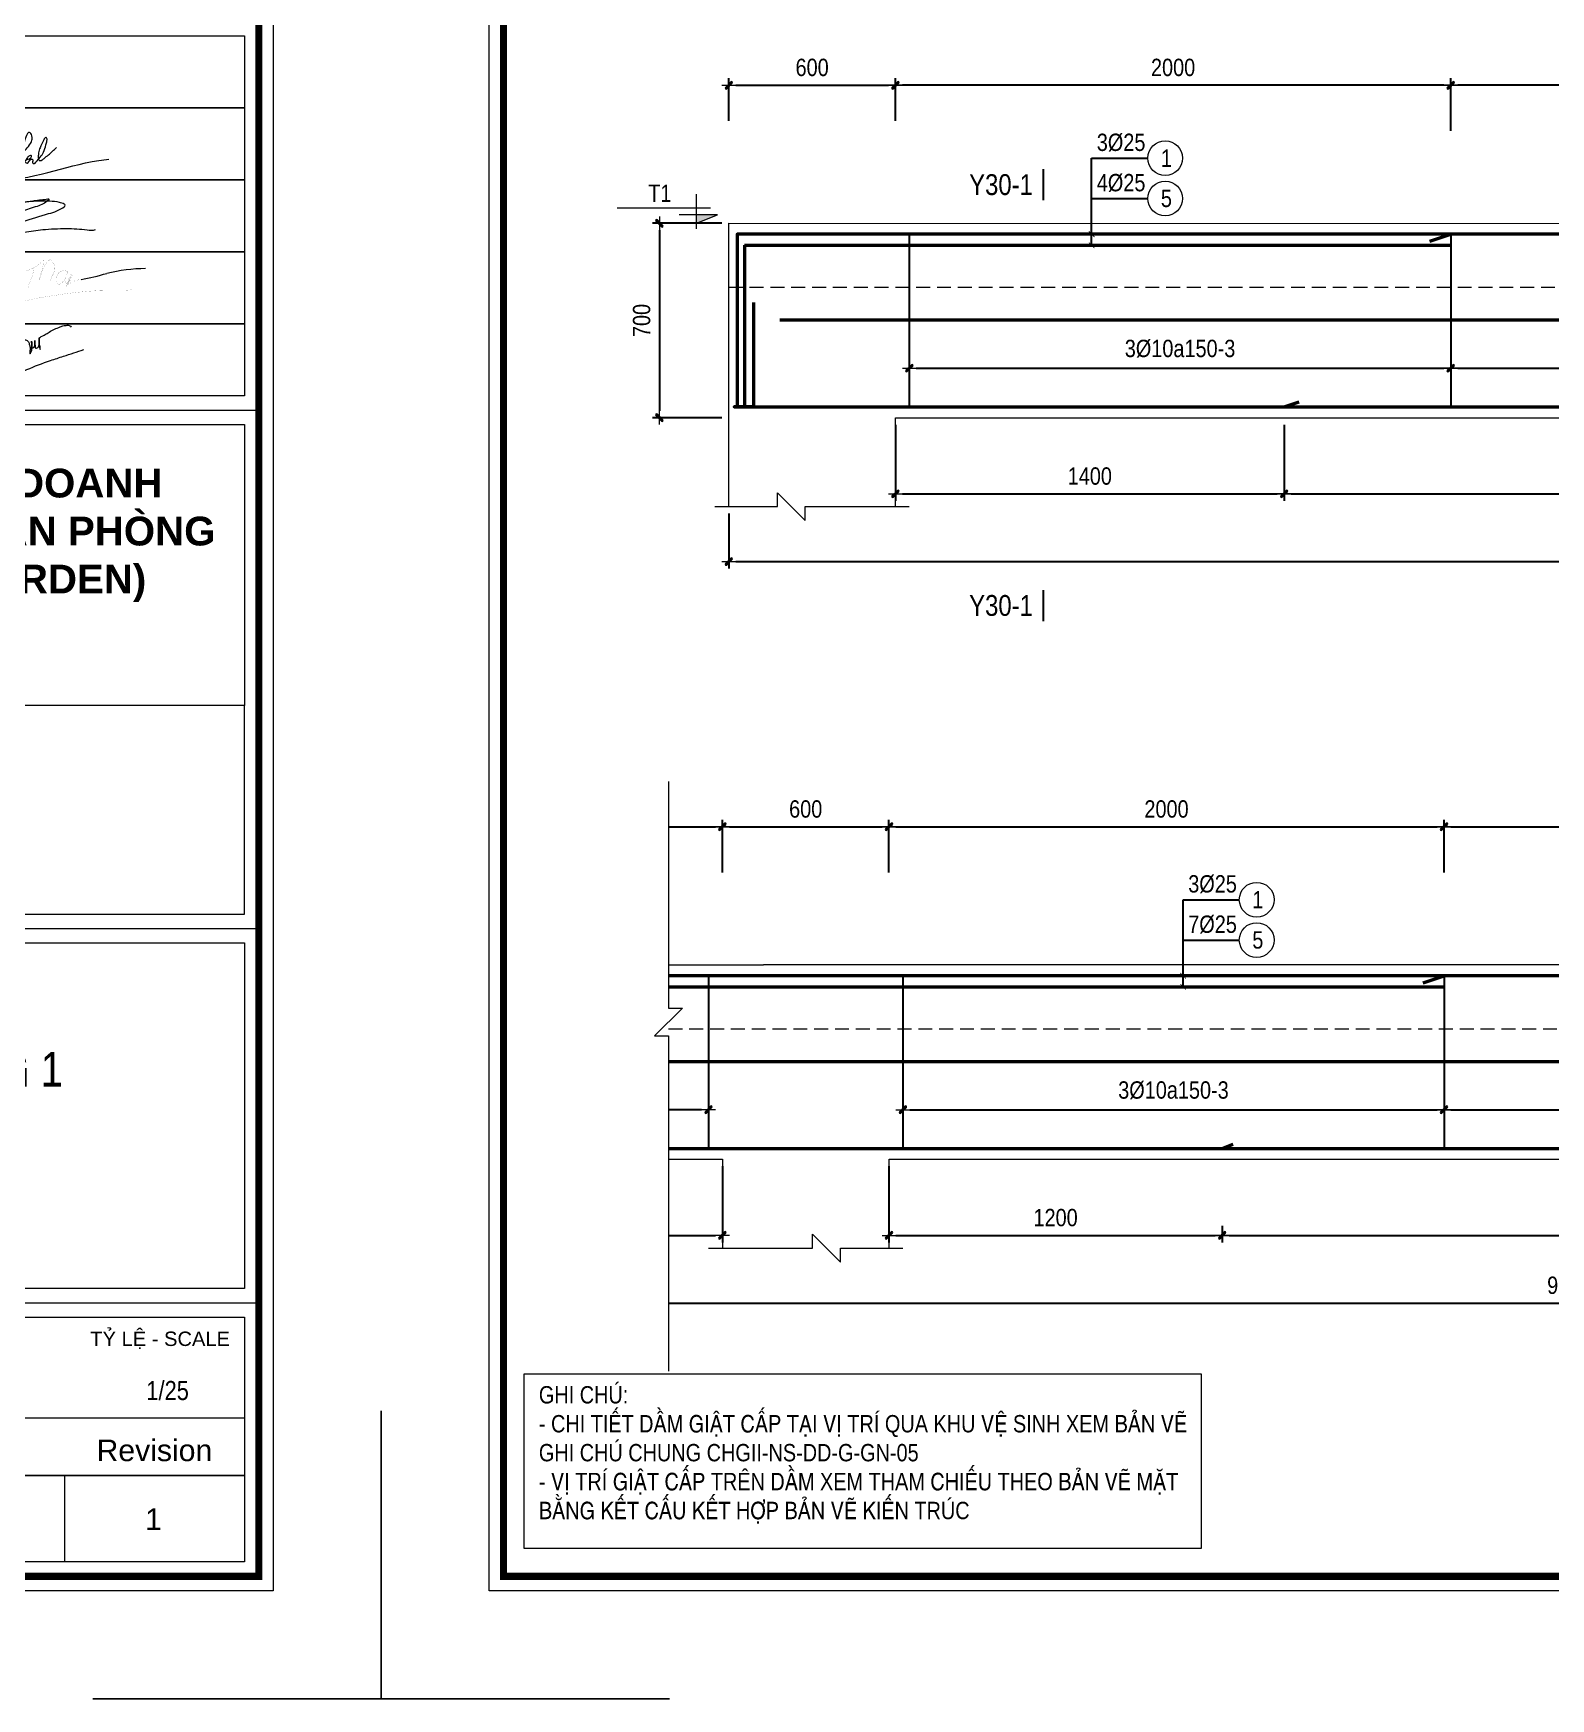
# Model space of a CAD drawing. Header units: millimetres. Extents: x 397144 to 8960116, y 345581 to 674207.
# Drawn here: x 5126823 to 5132287, y 648502 to 654500 of the extents above; entities that cross this region are included whole.
import ezdxf
from ezdxf.enums import TextEntityAlignment as Align
from ezdxf.xclip import XClip

# ---------------------------------------------------------------- set-up
doc = ezdxf.new("R2010")
doc.units = ezdxf.units.MM
doc.header["$XCLIPFRAME"] = 0
doc.header["$PDSIZE"] = -10
doc.linetypes.add('CENTER', pattern=[2, 1.25, -0.25, 0.25, -0.25])
doc.linetypes.add('HIDDEN', pattern=[0.375, 0.25, -0.125])
doc.layers.get('0').update_dxf_attribs({"linetype": 'CONTINUOUS'})
doc.layers.get('Defpoints').update_dxf_attribs({"color": 12, "linetype": 'CONTINUOUS'})
for name, color, linetype, lineweight in [('CDAI', 8, 'CONTINUOUS', 30), ('CHG_XX_Khung ten$0$TEXT', 7, 'CONTINUOUS', 15), ('CHUNHO', 7, 'CENTER', 13), ('CTHEP', 2, 'CONTINUOUS', 50), ('DBAO', 3, 'CONTINUOUS', 20), ('DGIONG', 4, 'CONTINUOUS', 13), ('KTH', 150, 'CONTINUOUS', 5), ('Net khuat', 8, 'HIDDEN', 13), ('STICK', 1, 'CONTINUOUS', 9), ('TEXT', 7, 'CONTINUOUS', 15)]:
    doc.layers.add(name, color=color, linetype=linetype, lineweight=lineweight)
doc.layers.add('HATCH', color=7, linetype='CONTINUOUS', lineweight=5, true_color=0x2491ff)
doc.styles.add('CHG_XX_Khung ten$0$A1 BORDER$0$ARIAL', font='arial.ttf')
doc.styles.add('CHG_XX_Khung ten$0$A1 BORDER$0$Arial - Bold', font='arialbd.ttf', dxfattribs={"height": 2.5})
doc.styles.add('CHG_XX_Khung ten$0$arial', font='arial.ttf')
doc.styles.add('Star-HelCon', font='VHELVCN_0.TTF')
doc.styles.add('TTP-HelCon', font='VHELVCN_0.TTF')
doc.styles.add('VNI-HELVE-CONDENSE', font='VHELVCN_0.TTF')
doc.dimstyles.new('kc-25', dxfattribs={"dimtxt": 62.5, "dimasz": 20, "dimexe": 20, "dimexo": 50, "dimgap": 25, "dimtad": 3, "dimdec": 0, "dimzin": 0, "dimdsep": 46, "dimtxsty": 'VNI-HELVE-CONDENSE', "dimblk": 'DIM', "dimcen": 2.5, "dimclrd": 256, "dimclre": 154, "dimclrt": 7, "dimaunit": 1, "dimadec": 0, "dimazin": 0, "dimtfac": 1, "dimtdec": 0, "dimtix": 1, "dimtmove": 0, "dimatfit": 3, "dimldrblk": 'DOT', "dimfxl": 1, "dimtolj": 1, "dimtzin": 0, "dimarcsym": 0})
doc.dimstyles.new('TTP-25', dxfattribs={"dimscale": 25, "dimtxt": 2.5, "dimasz": 1, "dimexe": 1, "dimexo": 1, "dimgap": 0.09, "dimtad": 0, "dimdec": 4, "dimrnd": 5, "dimzin": 9, "dimdsep": 46, "dimtxsty": 'TTP-HelCon', "dimblk": 'Stick1', "dimcen": 0.09, "dimdle": 1.5, "dimclrd": 256, "dimclre": 256, "dimclrt": 7, "dimadec": 0, "dimazin": 0, "dimtfac": 1, "dimtdec": 4, "dimtmove": 0, "dimatfit": 3, "dimldrblk": '_ArchTick1', "dimfxl": 1, "dimtvp": 1, "dimtolj": 1, "dimtzin": 0, "dimarcsym": 0})

# ---------------------------------------------------------------- blocks, each defined once
blk = doc.blocks.new('Stick1')
at = {"layer": 'STICK'}
h = blk.add_hatch(color=256, dxfattribs=at)
edge = h.paths.add_edge_path()
edge.add_line((0.3, 0.5), (-0.5, -0.3))
edge.add_arc((-0.4, -0.4), 0.141, 135, 315)
edge.add_line((-0.3, -0.5), (0.5, 0.3))
edge.add_arc((0.4, 0.4), 0.141, 315, 495)
blk.add_line((1, 0), (-1, 0), dxfattribs=at)
blk.add_lwpolyline([(0.3, 0.5), (-0.5, -0.3, 1), (-0.3, -0.5), (0.5, 0.3, 1), (0.3, 0.5, 1)], format="xyb", dxfattribs=at)
blk = doc.blocks.new('*D8345')
at = {"layer": 'Defpoints', "color": 0, "transparency": 16777216}
for p in [(5170760.1, 594978.4), (5170510.1, 594278.4), (5170760.1, 594278.4)]:
    blk.add_point(p, dxfattribs=at)
at = {"layer": 'KTH', "lineweight": -2, "transparency": 16777216}
for p, q in [((5170735.1, 594978.4), (5170485.1, 594978.4)), ((5170510.1, 594953.4), (5170510.1, 594303.4)), ((5170735.1, 594278.4), (5170485.1, 594278.4))]:
    blk.add_line(p, q, dxfattribs=at)
at = {"layer": 'KTH', "lineweight": -2, "transparency": 16777216, "xscale": 25, "yscale": 25, "zscale": 25}
for p, rotation in [((5170510.1, 594978.4), 90), ((5170510.1, 594278.4), 270)]:
    blk.add_blockref('Stick1', p, dxfattribs=dict(at, rotation=rotation))
at = {"layer": 'KTH', "color": 7, "transparency": 16777216, "insert": (5170446.3, 594628.4), "char_height": 62.5, "attachment_point": 5, "rotation": 90, "style": 'TTP-HelCon'}
blk.add_mtext('\\A1;700', dxfattribs=at)
blk = doc.blocks.new('_ArchTick1')
at = {"color": 0, "const_width": 3.81}
blk.add_lwpolyline([(-12.7, -12.7), (12.7, 12.7)], dxfattribs=at)
blk = doc.blocks.new('CODE')
at = {"layer": 'DBAO'}
for p, q in [((-62.5, -20), (-62.5, 105)), ((-62.5, 0), (-137.5, 30)), ((-137.5, 30), (0, 30)), ((-137.5, 0), (0, 0)), ((-112.5, 55), (223.6, 55))]:
    blk.add_line(p, q, dxfattribs=at)
at = {"layer": 'HATCH', "color": 1}
blk.add_solid([(-62.5, 0), (-137.5, 30), (-62.5, 30)], dxfattribs=at)
blk = doc.blocks.new('*D8346')
at = {"layer": 'Defpoints', "color": 0, "transparency": 16777216}
for p in [(5181809.1, 595475.6), (5179810.1, 595286.6), (5181809.1, 595286.6)]:
    blk.add_point(p, dxfattribs=at)
at = {"layer": 'KTH', "lineweight": -2, "transparency": 16777216}
for p, q in [((5179810.1, 595311.6), (5179810.1, 595500.6)), ((5181809.1, 595311.6), (5181809.1, 595500.6)), ((5179835.1, 595475.6), (5181784.1, 595475.6))]:
    blk.add_line(p, q, dxfattribs=at)
at = {"layer": 'KTH', "lineweight": -2, "transparency": 16777216, "xscale": 25, "yscale": 25, "zscale": 25, "rotation": 180}
blk.add_blockref('Stick1', (5179810.1, 595475.6), dxfattribs=at)
at = {"layer": 'KTH', "lineweight": -2, "transparency": 16777216, "xscale": 25, "yscale": 25, "zscale": 25}
blk.add_blockref('Stick1', (5181809.1, 595475.6), dxfattribs=at)
at = {"layer": 'KTH', "color": 7, "transparency": 16777216, "insert": (5180809.6, 595539.4), "char_height": 62.5, "attachment_point": 5, "style": 'TTP-HelCon'}
blk.add_mtext('\\A1;2000', dxfattribs=at)
blk = doc.blocks.new('*D8347')
at = {"layer": 'Defpoints', "color": 0, "transparency": 16777216}
for p in [(5177205.1, 594530.6), (5179160.1, 594514.1), (5177205.1, 594456.6)]:
    blk.add_point(p, dxfattribs=at)
at = {"layer": 'KTH', "lineweight": -2, "transparency": 16777216}
for p, q in [((5177205.1, 594505.6), (5177205.1, 594431.6)), ((5179160.1, 594489.1), (5179160.1, 594431.6)), ((5179135.1, 594456.6), (5177230.1, 594456.6))]:
    blk.add_line(p, q, dxfattribs=at)
at = {"layer": 'KTH', "lineweight": -2, "transparency": 16777216, "xscale": 25, "yscale": 25, "zscale": 25, "rotation": 180}
blk.add_blockref('Stick1', (5177205.1, 594456.6), dxfattribs=at)
at = {"layer": 'KTH', "lineweight": -2, "transparency": 16777216, "xscale": 25, "yscale": 25, "zscale": 25}
blk.add_blockref('Stick1', (5179160.1, 594456.6), dxfattribs=at)
at = {"layer": 'KTH', "color": 7, "transparency": 16777216, "insert": (5178182.6, 594526.5), "char_height": 62.5, "attachment_point": 5, "style": 'TTP-HelCon'}
blk.add_mtext('\\A1;3Þ10a150-3', dxfattribs=at)
blk = doc.blocks.new('*D8348')
at = {"layer": 'Defpoints', "color": 0, "transparency": 16777216}
for p in [(5181809.1, 594530.6), (5179860.1, 594514.1), (5181809.1, 594456.6)]:
    blk.add_point(p, dxfattribs=at)
at = {"layer": 'KTH', "lineweight": -2, "transparency": 16777216}
for p, q in [((5179860.1, 594489.1), (5179860.1, 594431.6)), ((5181809.1, 594505.6), (5181809.1, 594431.6)), ((5179885.1, 594456.6), (5181784.1, 594456.6))]:
    blk.add_line(p, q, dxfattribs=at)
at = {"layer": 'KTH', "lineweight": -2, "transparency": 16777216, "xscale": 25, "yscale": 25, "zscale": 25, "rotation": 180}
blk.add_blockref('Stick1', (5179860.1, 594456.6), dxfattribs=at)
at = {"layer": 'KTH', "lineweight": -2, "transparency": 16777216, "xscale": 25, "yscale": 25, "zscale": 25}
blk.add_blockref('Stick1', (5181809.1, 594456.6), dxfattribs=at)
at = {"layer": 'KTH', "color": 7, "transparency": 16777216, "insert": (5180834.6, 594526.5), "char_height": 62.5, "attachment_point": 5, "style": 'TTP-HelCon'}
blk.add_mtext('\\A1;3Þ10a150-3', dxfattribs=at)
blk = doc.blocks.new('*D8350')
at = {"layer": 'Defpoints', "color": 0, "transparency": 16777216}
for p in [(5170760.1, 593958.3), (5177710.1, 593958.2), (5177710.1, 593760.2)]:
    blk.add_point(p, dxfattribs=at)
at = {"layer": 'KTH', "lineweight": -2, "transparency": 16777216}
for p, q in [((5170760.1, 593933.3), (5170760.1, 593735.2)), ((5177710.1, 593933.2), (5177710.1, 593735.2)), ((5170785.1, 593760.2), (5177685.1, 593760.2))]:
    blk.add_line(p, q, dxfattribs=at)
at = {"layer": 'KTH', "lineweight": -2, "transparency": 16777216, "xscale": 25, "yscale": 25, "zscale": 25, "rotation": 180}
blk.add_blockref('Stick1', (5170760.1, 593760.2), dxfattribs=at)
at = {"layer": 'KTH', "lineweight": -2, "transparency": 16777216, "xscale": 25, "yscale": 25, "zscale": 25}
blk.add_blockref('Stick1', (5177710.1, 593760.2), dxfattribs=at)
at = {"layer": 'KTH', "color": 7, "transparency": 16777216, "insert": (5174235.1, 593824), "char_height": 62.5, "attachment_point": 5, "style": 'TTP-HelCon'}
blk.add_mtext('\\A1;6950', dxfattribs=at)
blk = doc.blocks.new('*D8351')
at = {"layer": 'Defpoints', "color": 0, "transparency": 16777216}
for p in [(5173360.1, 594596.7), (5177205.1, 594596.6), (5177205.1, 594456.6)]:
    blk.add_point(p, dxfattribs=at)
at = {"layer": 'KTH', "lineweight": -2, "transparency": 16777216}
for p, q in [((5173360.1, 594571.7), (5173360.1, 594431.6)), ((5177205.1, 594571.6), (5177205.1, 594431.6)), ((5173385.1, 594456.6), (5177180.1, 594456.6))]:
    blk.add_line(p, q, dxfattribs=at)
at = {"layer": 'KTH', "lineweight": -2, "transparency": 16777216, "xscale": 25, "yscale": 25, "zscale": 25, "rotation": 180}
blk.add_blockref('Stick1', (5173360.1, 594456.6), dxfattribs=at)
at = {"layer": 'KTH', "lineweight": -2, "transparency": 16777216, "xscale": 25, "yscale": 25, "zscale": 25}
blk.add_blockref('Stick1', (5177205.1, 594456.6), dxfattribs=at)
at = {"layer": 'KTH', "color": 7, "transparency": 16777216, "insert": (5175282.6, 594526.5), "char_height": 62.5, "attachment_point": 5, "style": 'TTP-HelCon'}
blk.add_mtext('\\A1;3Þ10a200-3', dxfattribs=at)
blk = doc.blocks.new('*D8352')
at = {"layer": 'Defpoints', "color": 0, "transparency": 16777216}
for p in [(5173360.1, 594596.7), (5171410.1, 594514.2), (5173360.1, 594456.7)]:
    blk.add_point(p, dxfattribs=at)
at = {"layer": 'KTH', "lineweight": -2, "transparency": 16777216}
for p, q in [((5173360.1, 594571.7), (5173360.1, 594431.7)), ((5171410.1, 594489.2), (5171410.1, 594431.7)), ((5171435.1, 594456.7), (5173335.1, 594456.7))]:
    blk.add_line(p, q, dxfattribs=at)
at = {"layer": 'KTH', "lineweight": -2, "transparency": 16777216, "xscale": 25, "yscale": 25, "zscale": 25, "rotation": 180}
blk.add_blockref('Stick1', (5171410.1, 594456.7), dxfattribs=at)
at = {"layer": 'KTH', "lineweight": -2, "transparency": 16777216, "xscale": 25, "yscale": 25, "zscale": 25}
blk.add_blockref('Stick1', (5173360.1, 594456.7), dxfattribs=at)
at = {"layer": 'KTH', "color": 7, "transparency": 16777216, "insert": (5172385.1, 594526.6), "char_height": 62.5, "attachment_point": 5, "style": 'TTP-HelCon'}
blk.add_mtext('\\A1;3Þ10a150-3', dxfattribs=at)
blk = doc.blocks.new('*D8353')
at = {"layer": 'Defpoints', "color": 0, "transparency": 16777216}
for p in [(5173360.1, 595475.6), (5173360.1, 595286.6), (5177209.1, 595286.6)]:
    blk.add_point(p, dxfattribs=at)
at = {"layer": 'KTH', "lineweight": -2, "transparency": 16777216}
for p, q in [((5173360.1, 595311.6), (5173360.1, 595500.6)), ((5177209.1, 595311.6), (5177209.1, 595500.6)), ((5177184.1, 595475.6), (5173385.1, 595475.6))]:
    blk.add_line(p, q, dxfattribs=at)
at = {"layer": 'KTH', "lineweight": -2, "transparency": 16777216, "xscale": 25, "yscale": 25, "zscale": 25, "rotation": 180}
blk.add_blockref('Stick1', (5173360.1, 595475.6), dxfattribs=at)
at = {"layer": 'KTH', "lineweight": -2, "transparency": 16777216, "xscale": 25, "yscale": 25, "zscale": 25}
blk.add_blockref('Stick1', (5177209.1, 595475.6), dxfattribs=at)
at = {"layer": 'KTH', "color": 7, "transparency": 16777216, "insert": (5175284.6, 595539.4), "char_height": 62.5, "attachment_point": 5, "style": 'TTP-HelCon'}
blk.add_mtext('\\A1;3850', dxfattribs=at)
blk = doc.blocks.new('*D8354')
at = {"layer": 'Defpoints', "color": 0, "transparency": 16777216}
for p in [(5171360.1, 595475.6), (5171360.1, 595322.6), (5173360.1, 595322.6)]:
    blk.add_point(p, dxfattribs=at)
at = {"layer": 'KTH', "lineweight": -2, "transparency": 16777216}
for p, q in [((5171360.1, 595347.6), (5171360.1, 595500.6)), ((5173360.1, 595347.6), (5173360.1, 595500.6)), ((5173335.1, 595475.6), (5171385.1, 595475.6))]:
    blk.add_line(p, q, dxfattribs=at)
at = {"layer": 'KTH', "lineweight": -2, "transparency": 16777216, "xscale": 25, "yscale": 25, "zscale": 25, "rotation": 180}
blk.add_blockref('Stick1', (5171360.1, 595475.6), dxfattribs=at)
at = {"layer": 'KTH', "lineweight": -2, "transparency": 16777216, "xscale": 25, "yscale": 25, "zscale": 25}
blk.add_blockref('Stick1', (5173360.1, 595475.6), dxfattribs=at)
at = {"layer": 'KTH', "color": 7, "transparency": 16777216, "insert": (5172360.1, 595539.5), "char_height": 62.5, "attachment_point": 5, "style": 'TTP-HelCon'}
blk.add_mtext('\\A1;2000', dxfattribs=at)
blk = doc.blocks.new('*D8355')
at = {"layer": 'Defpoints', "color": 0, "transparency": 16777216}
for p in [(5179210.1, 595475.6), (5177209.1, 595286.6), (5179210.1, 595286.6)]:
    blk.add_point(p, dxfattribs=at)
at = {"layer": 'KTH', "lineweight": -2, "transparency": 16777216}
for p, q in [((5177209.1, 595311.6), (5177209.1, 595500.6)), ((5179210.1, 595311.6), (5179210.1, 595500.6)), ((5177234.1, 595475.6), (5179185.1, 595475.6))]:
    blk.add_line(p, q, dxfattribs=at)
at = {"layer": 'KTH', "lineweight": -2, "transparency": 16777216, "xscale": 25, "yscale": 25, "zscale": 25, "rotation": 180}
blk.add_blockref('Stick1', (5177209.1, 595475.6), dxfattribs=at)
at = {"layer": 'KTH', "lineweight": -2, "transparency": 16777216, "xscale": 25, "yscale": 25, "zscale": 25}
blk.add_blockref('Stick1', (5179210.1, 595475.6), dxfattribs=at)
at = {"layer": 'KTH', "color": 7, "transparency": 16777216, "insert": (5178209.6, 595539.4), "char_height": 62.5, "attachment_point": 5, "style": 'TTP-HelCon'}
blk.add_mtext('\\A1;2000', dxfattribs=at)
blk = doc.blocks.new('*D8356')
at = {"layer": 'Defpoints', "color": 0, "transparency": 16777216}
for p in [(5171360.1, 595475.6), (5170760.1, 595322.6), (5171360.1, 595322.6)]:
    blk.add_point(p, dxfattribs=at)
at = {"layer": 'KTH', "lineweight": -2, "transparency": 16777216}
for p, q in [((5170760.1, 595347.6), (5170760.1, 595500.6)), ((5171360.1, 595347.6), (5171360.1, 595500.6)), ((5170785.1, 595475.6), (5171335.1, 595475.6))]:
    blk.add_line(p, q, dxfattribs=at)
at = {"layer": 'KTH', "lineweight": -2, "transparency": 16777216, "xscale": 25, "yscale": 25, "zscale": 25, "rotation": 180}
blk.add_blockref('Stick1', (5170760.1, 595475.6), dxfattribs=at)
at = {"layer": 'KTH', "lineweight": -2, "transparency": 16777216, "xscale": 25, "yscale": 25, "zscale": 25}
blk.add_blockref('Stick1', (5171360.1, 595475.6), dxfattribs=at)
at = {"layer": 'KTH', "color": 7, "transparency": 16777216, "insert": (5171060.1, 595539.5), "char_height": 62.5, "attachment_point": 5, "style": 'TTP-HelCon'}
blk.add_mtext('\\A1;600', dxfattribs=at)
blk = doc.blocks.new('*D8357')
at = {"layer": 'Defpoints', "color": 0, "transparency": 16777216}
for p in [(5179810.1, 595475.6), (5179210.1, 595311.6), (5179810.1, 595286.6)]:
    blk.add_point(p, dxfattribs=at)
at = {"layer": 'KTH', "lineweight": -2, "transparency": 16777216}
for p, q in [((5179210.1, 595336.6), (5179210.1, 595500.6)), ((5179810.1, 595311.6), (5179810.1, 595500.6)), ((5179235.1, 595475.6), (5179785.1, 595475.6))]:
    blk.add_line(p, q, dxfattribs=at)
at = {"layer": 'KTH', "lineweight": -2, "transparency": 16777216, "xscale": 25, "yscale": 25, "zscale": 25, "rotation": 180}
blk.add_blockref('Stick1', (5179210.1, 595475.6), dxfattribs=at)
at = {"layer": 'KTH', "lineweight": -2, "transparency": 16777216, "xscale": 25, "yscale": 25, "zscale": 25}
blk.add_blockref('Stick1', (5179810.1, 595475.6), dxfattribs=at)
at = {"layer": 'KTH', "color": 7, "transparency": 16777216, "insert": (5179510.1, 595539.4), "char_height": 62.5, "attachment_point": 5, "style": 'TTP-HelCon'}
blk.add_mtext('\\A1;600', dxfattribs=at)
blk = doc.blocks.new('*D8358')
at = {"layer": 'Defpoints', "color": 0, "transparency": 16777216}
for p in [(5171360.1, 594278.2), (5172760.1, 594278.2), (5172760.1, 594004)]:
    blk.add_point(p, dxfattribs=at)
at = {"layer": 'KTH', "lineweight": -2, "transparency": 16777216}
for p, q in [((5171360.1, 594253.2), (5171360.1, 593979)), ((5172760.1, 594253.2), (5172760.1, 593979)), ((5171385.1, 594004), (5172735.1, 594004))]:
    blk.add_line(p, q, dxfattribs=at)
at = {"layer": 'KTH', "lineweight": -2, "transparency": 16777216, "xscale": 25, "yscale": 25, "zscale": 25, "rotation": 180}
blk.add_blockref('Stick1', (5171360.1, 594004), dxfattribs=at)
at = {"layer": 'KTH', "lineweight": -2, "transparency": 16777216, "xscale": 25, "yscale": 25, "zscale": 25}
blk.add_blockref('Stick1', (5172760.1, 594004), dxfattribs=at)
at = {"layer": 'KTH', "color": 7, "transparency": 16777216, "insert": (5172060.1, 594067.8), "char_height": 62.5, "attachment_point": 5, "style": 'TTP-HelCon'}
blk.add_mtext('\\A1;1400', dxfattribs=at)
blk = doc.blocks.new('*D8359')
at = {"layer": 'Defpoints', "color": 0, "transparency": 16777216}
for p in [(5172760.1, 594278.2), (5177810.1, 594215.5), (5177810.1, 594004)]:
    blk.add_point(p, dxfattribs=at)
at = {"layer": 'KTH', "lineweight": -2, "transparency": 16777216}
for p, q in [((5172760.1, 594253.2), (5172760.1, 593979)), ((5177810.1, 594190.5), (5177810.1, 593979)), ((5172785.1, 594004), (5177785.1, 594004))]:
    blk.add_line(p, q, dxfattribs=at)
at = {"layer": 'KTH', "lineweight": -2, "transparency": 16777216, "xscale": 25, "yscale": 25, "zscale": 25, "rotation": 180}
blk.add_blockref('Stick1', (5172760.1, 594004), dxfattribs=at)
at = {"layer": 'KTH', "lineweight": -2, "transparency": 16777216, "xscale": 25, "yscale": 25, "zscale": 25}
blk.add_blockref('Stick1', (5177810.1, 594004), dxfattribs=at)
at = {"layer": 'KTH', "color": 7, "transparency": 16777216, "insert": (5175285.1, 594067.8), "char_height": 62.5, "attachment_point": 5, "style": 'TTP-HelCon'}
blk.add_mtext('\\A1;5050', dxfattribs=at)
blk = doc.blocks.new('*D8360')
at = {"layer": 'Defpoints', "color": 0, "transparency": 16777216}
for p in [(5177810.1, 594278.2), (5179210.1, 594278.2), (5179210.1, 594004)]:
    blk.add_point(p, dxfattribs=at)
at = {"layer": 'KTH', "lineweight": -2, "transparency": 16777216}
for p, q in [((5177810.1, 594253.2), (5177810.1, 593979)), ((5179210.1, 594253.2), (5179210.1, 593979)), ((5177835.1, 594004), (5179185.1, 594004))]:
    blk.add_line(p, q, dxfattribs=at)
at = {"layer": 'KTH', "lineweight": -2, "transparency": 16777216, "xscale": 25, "yscale": 25, "zscale": 25, "rotation": 180}
blk.add_blockref('Stick1', (5177810.1, 594004), dxfattribs=at)
at = {"layer": 'KTH', "lineweight": -2, "transparency": 16777216, "xscale": 25, "yscale": 25, "zscale": 25}
blk.add_blockref('Stick1', (5179210.1, 594004), dxfattribs=at)
at = {"layer": 'KTH', "color": 7, "transparency": 16777216, "insert": (5178510.1, 594067.8), "char_height": 62.5, "attachment_point": 5, "style": 'TTP-HelCon'}
blk.add_mtext('\\A1;1400', dxfattribs=at)
blk = doc.blocks.new('*D1217')
at = {"layer": 'Defpoints', "color": 0, "transparency": 16777216}
for p in [(5179810.1, 594278.2), (5181010.1, 594063.9), (5181010.1, 594004)]:
    blk.add_point(p, dxfattribs=at)
at = {"layer": 'KTH', "lineweight": -2, "transparency": 16777216}
for p, q in [((5179810.1, 594253.2), (5179810.1, 593979)), ((5179835.1, 594004), (5180985.1, 594004)), ((5181010.1, 594038.9), (5181010.1, 593979))]:
    blk.add_line(p, q, dxfattribs=at)
at = {"layer": 'KTH', "lineweight": -2, "transparency": 16777216, "xscale": 25, "yscale": 25, "zscale": 25, "rotation": 180}
blk.add_blockref('Stick1', (5179810.1, 594004), dxfattribs=at)
at = {"layer": 'KTH', "lineweight": -2, "transparency": 16777216, "xscale": 25, "yscale": 25, "zscale": 25}
blk.add_blockref('Stick1', (5181010.1, 594004), dxfattribs=at)
at = {"layer": 'KTH', "color": 7, "transparency": 16777216, "insert": (5180410.1, 594067.8), "char_height": 62.5, "attachment_point": 5, "style": 'TTP-HelCon'}
blk.add_mtext('\\A1;1200', dxfattribs=at)
blk = doc.blocks.new('*D8366')
at = {"layer": 'Defpoints', "color": 0, "transparency": 16777216}
for p in [(5185509.1, 595475.6), (5181809.1, 595286.6), (5185509.1, 595286.6)]:
    blk.add_point(p, dxfattribs=at)
at = {"layer": 'KTH', "lineweight": -2, "transparency": 16777216}
for p, q in [((5181809.1, 595311.6), (5181809.1, 595500.6)), ((5185509.1, 595311.6), (5185509.1, 595500.6)), ((5181834.1, 595475.6), (5185484.1, 595475.6))]:
    blk.add_line(p, q, dxfattribs=at)
at = {"layer": 'KTH', "lineweight": -2, "transparency": 16777216, "xscale": 25, "yscale": 25, "zscale": 25, "rotation": 180}
blk.add_blockref('Stick1', (5181809.1, 595475.6), dxfattribs=at)
at = {"layer": 'KTH', "lineweight": -2, "transparency": 16777216, "xscale": 25, "yscale": 25, "zscale": 25}
blk.add_blockref('Stick1', (5185509.1, 595475.6), dxfattribs=at)
at = {"layer": 'KTH', "color": 7, "transparency": 16777216, "insert": (5183659.1, 595539.4), "char_height": 62.5, "attachment_point": 5, "style": 'TTP-HelCon'}
blk.add_mtext('\\A1;3700', dxfattribs=at)
blk = doc.blocks.new('*D8367')
at = {"layer": 'Defpoints', "color": 0, "transparency": 16777216}
for p in [(5181809.1, 594596.7), (5185505.1, 594596.6), (5185505.1, 594456.6)]:
    blk.add_point(p, dxfattribs=at)
at = {"layer": 'KTH', "lineweight": -2, "transparency": 16777216}
for p, q in [((5181809.1, 594571.7), (5181809.1, 594431.6)), ((5185505.1, 594571.6), (5185505.1, 594431.6)), ((5181834.1, 594456.6), (5185480.1, 594456.6))]:
    blk.add_line(p, q, dxfattribs=at)
at = {"layer": 'KTH', "lineweight": -2, "transparency": 16777216, "xscale": 25, "yscale": 25, "zscale": 25, "rotation": 180}
blk.add_blockref('Stick1', (5181809.1, 594456.6), dxfattribs=at)
at = {"layer": 'KTH', "lineweight": -2, "transparency": 16777216, "xscale": 25, "yscale": 25, "zscale": 25}
blk.add_blockref('Stick1', (5185505.1, 594456.6), dxfattribs=at)
at = {"layer": 'KTH', "color": 7, "transparency": 16777216, "insert": (5183657.1, 594526.5), "char_height": 62.5, "attachment_point": 5, "style": 'TTP-HelCon'}
blk.add_mtext('\\A1;3Þ10a200-3', dxfattribs=at)
blk = doc.blocks.new('DIM')
h = blk.add_hatch(color=1)
h.paths.add_polyline_path([(0.49, 0.29, 1), (0.29, 0.49), (-0.19, 0), (0.19, 0)])
h.paths.add_polyline_path([(0.19, 0), (-0.19, 0), (-0.49, -0.29, 1), (-0.29, -0.49)])
at = {"color": 9}
for p, q in [((-0.19, 0), (-1.5, 0)), ((0.19, 0), (1.5, 0))]:
    blk.add_line(p, q, dxfattribs=at)
at = {"color": 1}
for p, q in [((-0.49, -0.29), (0.29, 0.49)), ((-0.29, -0.49), (0.49, 0.29)), ((-0.19, 0), (0.19, 0))]:
    blk.add_line(p, q, dxfattribs=at)
blk.add_arc((-0.39, -0.39), 0.138, 135, 315, dxfattribs=at)
blk = doc.blocks.new('*D1218')
at = {"layer": 'Defpoints', "color": 0, "transparency": 16777216}
for p in [(5177710.1, 593958.2), (5186810.1, 593958.2), (5186810.1, 593760.2)]:
    blk.add_point(p, dxfattribs=at)
at = {"layer": 'KTH', "lineweight": -2, "transparency": 16777216}
for p, q in [((5177710.1, 593933.2), (5177710.1, 593735.2)), ((5186810.1, 593933.2), (5186810.1, 593735.2)), ((5177735.1, 593760.2), (5186785.1, 593760.2))]:
    blk.add_line(p, q, dxfattribs=at)
at = {"layer": 'KTH', "lineweight": -2, "transparency": 16777216, "xscale": 25, "yscale": 25, "zscale": 25, "rotation": 180}
blk.add_blockref('Stick1', (5177710.1, 593760.2), dxfattribs=at)
at = {"layer": 'KTH', "lineweight": -2, "transparency": 16777216, "xscale": 25, "yscale": 25, "zscale": 25}
blk.add_blockref('Stick1', (5186810.1, 593760.2), dxfattribs=at)
at = {"layer": 'KTH', "color": 7, "transparency": 16777216, "insert": (5182260.1, 593824), "char_height": 62.5, "attachment_point": 5, "style": 'TTP-HelCon'}
blk.add_mtext('\\A1;9100', dxfattribs=at)
blk = doc.blocks.new('*D8370')
at = {"layer": 'Defpoints', "color": 0, "transparency": 16777216}
for p in [(5181010.1, 594063.9), (5186308.1, 594038.9), (5186308.1, 594004)]:
    blk.add_point(p, dxfattribs=at)
at = {"layer": 'KTH', "lineweight": -2, "transparency": 16777216}
for p, q in [((5181010.1, 594038.9), (5181010.1, 593979)), ((5181035.1, 594004), (5186283.1, 594004)), ((5186308.1, 594013.9), (5186308.1, 593979))]:
    blk.add_line(p, q, dxfattribs=at)
at = {"layer": 'KTH', "lineweight": -2, "transparency": 16777216, "xscale": 25, "yscale": 25, "zscale": 25, "rotation": 180}
blk.add_blockref('Stick1', (5181010.1, 594004), dxfattribs=at)
at = {"layer": 'KTH', "lineweight": -2, "transparency": 16777216, "xscale": 25, "yscale": 25, "zscale": 25}
blk.add_blockref('Stick1', (5186308.1, 594004), dxfattribs=at)
at = {"layer": 'KTH', "color": 7, "transparency": 16777216, "insert": (5183659.1, 594067.8), "char_height": 62.5, "attachment_point": 5, "style": 'TTP-HelCon'}
blk.add_mtext('\\A1;5300', dxfattribs=at)
blk = doc.blocks.new('MC')
at = {"layer": 'CTHEP', "const_width": 10}
blk.add_lwpolyline([(0, 150), (0, 0)], dxfattribs=at)
at = {"layer": 'TEXT', "style": 'TTP-HelCon'}
blk.add_attdef('A', text='', height=100, dxfattribs=at).set_placement((-50, 25.5), align=Align.RIGHT)
blk = doc.blocks.new('CHG_XX_Khung ten')
for p, q in [((687, 179), (824, 179)), ((687, 107), (824, 107)), ((687, 55), (824, 55))]:
    blk.add_line(p, q)
at = {"linetype": 'Continuous'}
for p, q in [((689, 39), (822, 39)), ((797, 31), (797, 19))]:
    blk.add_line(p, q, dxfattribs=at)
blk.add_lwpolyline([(15, 579), (826, 579), (826, 15), (15, 15)], close=True)
at = {"color": 4, "linetype": 'Continuous', "const_width": 1}
blk.add_lwpolyline([(17, 577), (824, 577), (824, 17), (17, 17)], close=True, dxfattribs=at)
at = {"color": 9, "linetype": 'Continuous'}
for points in [[(822, 221), (689, 221), (689, 231), (822, 231)], [(822, 211), (689, 211), (689, 221), (822, 221)], [(822, 201), (689, 201), (689, 211), (822, 211)], [(822, 191), (689, 191), (689, 201), (822, 201)], [(822, 181), (689, 181), (689, 191), (822, 191)]]:
    blk.add_lwpolyline(points, close=True, dxfattribs=at)
blk.add_lwpolyline([(822, 211), (689, 211), (822, 211)], dxfattribs=at)
at = {"linetype": 'Continuous'}
for points in [[(689, 177), (822, 177), (822, 138), (689, 138)], [(689, 109), (822, 109), (822, 138), (689, 138)], [(689, 105), (822, 105), (822, 57), (689, 57)], [(689, 53), (822, 53), (822, 31), (689, 31)], [(822, 19), (689, 19), (689, 31), (822, 31)]]:
    blk.add_lwpolyline(points, close=True, dxfattribs=at)
at = {"color": 1}
for points in [[(786.29, 185.19), (785.86, 185.61), (786.06, 185.86), (787.11, 186.7), (788.17, 187.35), (789.1, 187.9), (790.12, 188.41), (790.69, 188.61), (791.04, 188.74), (791.47, 188.79), (791.73, 188.72), (791.92, 188.61), (792.08, 188.33), (792.16, 188.06), (792.21, 187.84), (792.21, 187.27), (792.2, 187.05), (792.23, 186.85), (792.39, 187.1), (792.48, 187.84), (792.46, 188.12), (792.44, 188.61), (792.46, 188.03), (792.53, 187.67), (792.73, 187.74), (792.86, 187.87), (792.9, 188.09), (792.9, 188.28), (792.87, 188.7), (792.91, 188.19), (792.93, 187.79), (792.94, 187.69), (793.11, 187.61), (793.31, 187.73), (793.45, 187.93), (793.48, 188.22), (793.48, 188.64), (793.48, 189.05), (793.48, 188.49), (793.56, 187.84), (793.63, 187.45), (793.48, 188.6), (793.51, 188.92), (794.2, 189.45), (794.72, 189.76), (795.44, 190.17), (796.2, 190.5), (796.65, 190.69), (797.26, 190.79), (797.77, 190.74), (797.95, 190.55)], [(785.43, 181.21), (786.17, 181.73), (788.31, 183), (790.34, 184), (791.77, 184.64), (795.08, 185.91), (796.87, 186.5), (799.7, 187.42)]]:
    blk.add_spline(points, degree=3, dxfattribs=at)
at = {"layer": 'CHG_XX_Khung ten$0$TEXT', "color": 1}
for points in [[(801.29, 204.04, -0.124137), (800.16, 204.02, 0.028888), (797.25, 204.19, 0.026156), (793.98, 204.04, 0.007061), (788.86, 203.28, -0.091769)], [(791.23, 205.18, -0.019244), (794.8, 206.31, 0.094204), (797.02, 207.28, 0.504882), (796.98, 207.63, 0.07616), (796.3, 207.87, 0.041135), (794.97, 208.03, 0.034641), (791.34, 207.9, 0.01407), (792.8, 208.12, 0.003668), (794.71, 208.36, -0.800617), (794.79, 208.18, -0.093248), (793.21, 207.32, 0.020479), (791.05, 206.59, 0.096842)]]:
    blk.add_lwpolyline(points, format="xyb", dxfattribs=at)
at = {"layer": 'CHG_XX_Khung ten$0$TEXT', "color": 1, "const_width": 0.0121}
for points in [[(791.6, 198.34, 0.143835), (794.1, 199.89, -0.075685), (793.5, 197.02, -0.172299), (794.95, 199.92, -0.299798), (795.6, 198.96, -0.170508), (795.36, 197.75, 0.168316), (795.11, 197.03)], [(791.95, 196.04, -0.054469), (792.33, 197.1, 0.103257), (792.78, 199.38)], [(797.47, 197.92, 0.401177), (797.3, 198.32, 0.483935), (795.9, 197.43, 0.196997), (796.02, 196.61, 0.296639), (796.38, 196.53, 0.183057), (797.12, 197.39)], [(797.48, 198.09, 0.142769), (797.07, 197.1, 0.220826), (797.29, 196.56, 0.106687), (798.07, 198.16, 0.181562), (797.64, 197.4, -0.039872), (797.25, 196.09, -0.060225), (798.09, 197.69, 0.017174), (797.52, 196.45, -0.149286), (799.3, 197.16)], [(806.31, 195.73, -0.026807), (805.12, 195.66, 0.027369), (800.25, 195.52, 0.022423), (795.26, 194.89, 0.038275), (791.04, 194.04, 0.053272), (785.95, 192.37, 0.118692), (783.44, 190.96)]]:
    blk.add_lwpolyline(points, format="xyb", dxfattribs=at)
at = {"layer": 'CHG_XX_Khung ten$0$TEXT', "color": 1}
for centre, radius, start, end in [((793.37, 230.45), 33.81, 280.1185, 286.3373), ((808.51, 174.85), 23.83, 90.5448, 103.6788)]:
    blk.add_arc(centre, radius, start, end, dxfattribs=at)
for points in [[(788.4, 215.73), (788.18, 215.82), (788.21, 216), (788.32, 216.07), (788.7, 216.16), (789.23, 216.24), (789.76, 216.24), (790.01, 216.08), (790.1, 215.79), (790.05, 215.41), (788.96, 213.65), (788.88, 213.4), (788.88, 213.13), (789, 213.02), (789.17, 213.01), (789.51, 213.17), (790.77, 214.27), (791.67, 215.27), (792.3, 216.07), (792.5, 216.66), (792.49, 217.11), (792.33, 217.45), (792.13, 217.58), (791.94, 217.52), (791.73, 217.16), (790.12, 213.5), (790.04, 213.21), (790.14, 213.12), (791.53, 213.7), (792.32, 214.06), (792.42, 214.24), (792.36, 214.39), (792.17, 214.35), (791.86, 214.12), (791.68, 213.82), (791.57, 213.47), (791.67, 213.35), (791.96, 213.42), (792.51, 213.89), (792.61, 213.78), (792.55, 213.52), (792.61, 213.3), (792.77, 213.25), (793.05, 213.46), (794.1, 214.86), (794.42, 215.85), (794.57, 216.45), (794.53, 216.83), (794.42, 216.89), (794.27, 216.8), (794.14, 216.57), (793.62, 215.47), (793.41, 214.74), (793.36, 214.18), (793.41, 213.82), (793.56, 213.67), (793.77, 213.71), (794.19, 213.99), (795.35, 214.98), (795.89, 215.51)], [(786.22, 211.12), (786.28, 210.87), (786.71, 210.78), (801.78, 213.69), (803.18, 213.88)]]:
    blk.add_spline(points, degree=3, dxfattribs=at)
at = {"layer": 'Defpoints', "color": 1, "ltscale": 2}
for points in [[(40.06, 0), (0, 0), (0, 40)], [(800.94, 0), (841, 0), (841, 40)]]:
    blk.add_lwpolyline(points, dxfattribs=at)
at = {"style": 'CHG_XX_Khung ten$0$A1 BORDER$0$ARIAL'}
blk.add_text('TỶ LỆ - SCALE', height=2, dxfattribs=at).set_placement((820, 50), align=Align.MIDDLE_RIGHT)
for s, style, p in [('Revision', 'CHG_XX_Khung ten$0$A1 BORDER$0$ARIAL', (809.5, 34.5)), ('1', 'CHG_XX_Khung ten$0$arial', (809.36, 24.93))]:
    blk.add_text(s, height=3, dxfattribs=dict(style=style)).set_placement(p, align=Align.MIDDLE_CENTER)
at = {"insert": (755.4, 170.88), "char_height": 4, "width": 159.8745, "attachment_point": 2, "style": 'CHG_XX_Khung ten$0$A1 BORDER$0$Arial - Bold'}
blk.add_mtext('DỰ ÁN ĐẦU TƯ XÂY DỰNG KINH DOANH\\PKHU CHUNG CƯ - THƯƠNG MẠI - VĂN PHÒNG\\P(KHU PHỨC HỢP CÔNG HÒA GARDEN)', dxfattribs=at)
blk = doc.blocks.new('GHICHU11')
at = {"layer": 'KTH'}
blk.add_lwpolyline([(0, 628.9), (2438.7, 628.9), (2438.7, 0), (0, 0)], close=True, dxfattribs=at)
at = {"layer": 'TEXT', "ltscale": 0.8, "insert": (53, 584.6), "char_height": 62.5, "width": 2404.343, "attachment_point": 1, "style": 'TTP-HelCon'}
blk.add_mtext('GHI CHUÙ:\\P- CHI TIEÁT DAÀM GIAÄT CAÁP TAÏI VÒ TRÍ QUA KHU VEÄ SINH XEM BAÛN VEÕ GHI CHUÙ CHUNG CHGII-NS-DD-G-GN-05\\P- VÒ TRÍ GIAÄT CAÁP TREÂN DAÀM XEM THAM CHIEÁU THEO BAÛN VEÕ MAËT BAÈNG KEÁT CAÁU KEÁT HÔÏP BAÛN VEÕ KIEÁN TRUÙC  ', dxfattribs=at)
blk = doc.blocks.new('AY-30')
at = {"layer": 'CDAI', "ltscale": 52.5}
for p, q in [((5171410.12295, 594943.25077), (5171410.12295, 594317.23463)), ((5173360.12295, 594943.25077), (5173360.12295, 594317.22995)), ((5179160.12555, 594943.18246), (5179160.12555, 594317.20668)), ((5179860.12695, 594943.17863), (5179860.12695, 594313.17863)), ((5181809.12695, 594943.17863), (5181809.12695, 594313.17863))]:
    blk.add_line(p, q, dxfattribs=at)
at = {"layer": 'CTHEP'}
for p, q in [((5170816.60614, 594899.23702), (5170816.60614, 594311.47805)), ((5170816.60614, 594899.23702), (5173360.12295, 594899.2298)), ((5173285.12295, 594914.25077), (5173360.12295, 594939.25077)), ((5177209.16503, 594899.24144), (5181809.12695, 594899.24144)), ((5181734.12695, 594914.17863), (5181809.12695, 594939.17863)), ((5170943.85061, 594630.2427), (5190843.81492, 594630.19457)), ((5172760.12309, 594317.22308), (5172814.73519, 594335.46966)), ((5181010.12695, 594317.20125), (5181049.62594, 594332.89313))]:
    blk.add_line(p, q, dxfattribs=at)
for points in [[(5191027.1797, 594310.99506), (5191027.1797, 594939.18227), (5170790.12555, 594939.24701), (5170790.12555, 594312.98452)], [(5170848.36451, 594693.64793), (5170848.36451, 594317.25786), (5170779.13163, 594317.23671), (5171358.99337, 594317.2348), (5179210.12555, 594317.20651), (5179784.17106, 594317.20463), (5190965.34686, 594317.18248), (5190965.34686, 594840.058)]]:
    blk.add_lwpolyline(points, dxfattribs=at)
at = {"layer": 'DBAO'}
for points in [[(5170760.12555, 593958.2546), (5170760.12555, 594978.41775), (5179358.0318, 594978.17869)], [(5188110.12695, 594278.16811), (5191057.17971, 594278.16811), (5191057.17971, 594978.13658), (5179358.0318, 594978.18143)], [(5171360.12295, 593958.25077), (5171360.12295, 594278.22496), (5179210.12555, 594278.18246), (5179210.12555, 593958.18246)], [(5179810.12695, 594278.17863), (5187510.12555, 594278.16887)], [(5179810.12695, 593958.17863), (5179810.12695, 594278.17863)]]:
    blk.add_lwpolyline(points, dxfattribs=at)
at = {"layer": 'DGIONG'}
for points in [[(5170710.12555, 593958.2546), (5170935.12555, 593958.2546), (5170935.12555, 594008.2546), (5171035.12555, 593908.2546), (5171035.12555, 593958.2546), (5171410.12295, 593958.25077)], [(5179160.12555, 593958.18246), (5179535.12695, 593958.17863), (5179535.12695, 594008.17863), (5179635.12695, 593908.17863), (5179635.12695, 593958.17863), (5179860.12695, 593958.17863)]]:
    blk.add_lwpolyline(points, dxfattribs=at)
for centre in [(5172331.82214, 595213.05899), (5181134.32042, 595213.05899), (5172331.82214, 595067.75999), (5181134.32042, 595067.75999)]:
    blk.add_circle(centre, 62.5, dxfattribs=at)
at = {"layer": 'Net khuat', "ltscale": 200}
blk.add_lwpolyline([(5170760.12555, 594748.25782), (5191057.17971, 594748.25782)], dxfattribs=at)
at = {"xscale": 0.75, "yscale": 0.75, "zscale": 0.75}
for p in [(5171892.46105, 595061.13445), (5171892.46105, 593545.47718)]:
    blk.add_blockref('MC', p, dxfattribs=at).add_auto_attribs({'A': 'Y30-1'})
at = {"layer": 'KTH', "linetype": 'Continuous', "xscale": -1}
blk.add_blockref('CODE', (5170581.7034, 594978.41775), dxfattribs=at)
at = {"layer": 'TEXT', "style": 'TTP-HelCon'}
for s, p in [('3Þ25', (5172085.31208, 595238.91193)), ('3Þ25', (5180887.81036, 595238.91193)), ('4Þ25', (5172085.31208, 595093.61293)), ('7Þ25', (5180887.81036, 595093.61293))]:
    blk.add_text(s, height=62.5, dxfattribs=at).set_placement(p)
at = {"layer": 'TEXT', "style": 'Star-HelCon'}
for s, p in [('1', (5172335.9888, 595213.05899)), ('1', (5181138.48708, 595213.05899)), ('5', (5172335.9888, 595067.75999)), ('5', (5181138.48708, 595067.75999))]:
    blk.add_text(s, height=62.5, dxfattribs=at).set_placement(p, align=Align.MIDDLE)
at = {"layer": 'TEXT', "style": 'TTP-HelCon'}
blk.add_text('T1', height=62.5, dxfattribs=at).set_placement((5170553.34147, 595055.41274), align=Align.RIGHT)
at = {"layer": 'KTH'}
for base, p1, p2, angle, picture, middle in [((5171360.12295, 595475.64894), (5170760.12555, 595322.55221), (5171360.12295, 595322.55221), 180, '*D8356', (5171060.12425, 595539.48227)), ((5179210.12555, 595475.5768), (5177209.12555, 595286.57297), (5179210.12555, 595286.57297), 180, '*D8355', (5178209.62555, 595539.41014)), ((5179810.12695, 595475.5768), (5179210.12555, 595311.57297), (5179810.12695, 595286.57297), 180, '*D8357', (5179510.12625, 595539.41014)), ((5181809.12695, 595475.57297), (5179810.12695, 595286.57297), (5181809.12695, 595286.57297), 180, '*D8346', (5180809.62695, 595539.40631)), ((5185509.12555, 595475.57297), (5181809.12695, 595286.57297), (5185509.12555, 595286.57297), 180, '*D8366', (5183659.12625, 595539.40631)), ((5170510.12555, 594278.41775), (5170760.12555, 594978.41775), (5170760.12555, 594278.41775), 270, '*D8345', (5170446.29222, 594628.41775)), ((5177710.12555, 593760.19754), (5170760.12555, 593958.2546), (5177710.12555, 593958.18055), 180, '*D8350', (5174235.12555, 593824.03087)), ((5186810.12555, 593760.19754), (5177710.12555, 593958.18055), (5186810.12555, 593958.18055), 180, '*D1218', (5182260.12555, 593824.03087))]:
    dim = blk.add_linear_dim(base=base, p1=p1, p2=p2, angle=angle, dimstyle='TTP-25', override={"dimtmove": 1}, dxfattribs=at)
    dim.commit()
    dim.dimension.update_dxf_attribs({"geometry": picture, "text_midpoint": middle})
for base, p1, p2, picture, middle in [((5171360.12295, 595475.64511), (5173360.12295, 595322.55221), (5171360.12295, 595322.55221), '*D8354', (5172360.12295, 595539.47844)), ((5173360.12295, 595475.56975), (5177209.12555, 595286.5768), (5173360.12295, 595286.64511), '*D8353', (5175284.62425, 595539.40308)), ((5172760.12295, 594003.99276), (5171360.12295, 594278.22496), (5172760.12295, 594278.21061), '*D8358', (5172060.12295, 594067.8261)), ((5177810.12555, 594003.99276), (5172760.12295, 594278.21061), (5177810.12555, 594215.54373), '*D8359', (5175285.12425, 594067.8261)), ((5179210.12555, 594003.99276), (5177810.12555, 594278.22496), (5179210.12555, 594278.21061), '*D8360', (5178510.12555, 594067.8261)), ((5181010.12695, 594003.99276), (5179810.12695, 594278.17863), (5181010.12695, 594063.94394), '*D1217', (5180410.12695, 594067.8261)), ((5186308.12555, 594003.99276), (5181010.12695, 594063.94394), (5186308.12555, 594038.94394), '*D8370', (5183659.12625, 594067.8261))]:
    dim = blk.add_linear_dim(base=base, p1=p1, p2=p2, dimstyle='TTP-25', override={"dimtmove": 1}, dxfattribs=at)
    dim.commit()
    dim.dimension.update_dxf_attribs({"geometry": picture, "text_midpoint": middle})
for base, p1, p2, text, picture, middle in [((5173360.12295, 594456.67841), (5171410.12295, 594514.15176), (5173360.12295, 594596.69159), '3Þ10a150-3', '*D8352', (5172385.12295, 594526.59507)), ((5177205.12555, 594456.60305), (5173360.12295, 594596.69159), (5177205.12555, 594596.62329), '3Þ10a200-3', '*D8351', (5175282.62425, 594526.51972)), ((5185505.12555, 594456.60305), (5181809.12695, 594596.69159), (5185505.12555, 594596.62329), '3Þ10a200-3', '*D8367', (5183657.12625, 594526.51972)), ((5181809.12695, 594456.6101), (5179860.12695, 594514.08346), (5181809.12695, 594530.61011), '3Þ10a150-3', '*D8348', (5180834.62695, 594526.52677))]:
    dim = blk.add_linear_dim(base=base, p1=p1, p2=p2, text=text, dimstyle='TTP-25', override={"dimtmove": 1}, dxfattribs=at)
    dim.commit()
    dim.dimension.update_dxf_attribs({"geometry": picture, "text_midpoint": middle})
dim = blk.add_linear_dim(base=(5177205.12555, 594456.6101), p1=(5179160.12555, 594514.08346), p2=(5177205.12555, 594530.61011), angle=180, text='3Þ10a150-3', dimstyle='TTP-25', override={"dimtmove": 1}, dxfattribs=at)
dim.commit()
dim.dimension.update_dxf_attribs({"geometry": '*D8347', "text_midpoint": (5178182.62555, 594526.52677)})
at = {"layer": 'DGIONG'}
for points in [[(5172066.80032, 594939.25088), (5172066.80005, 595213.05899), (5172269.32214, 595213.05899)], [(5180869.2986, 594939.25088), (5180869.29833, 595213.05899), (5181071.82042, 595213.05899)], [(5172066.79996, 594899.25088), (5172066.7997, 595067.75999), (5172269.32178, 595067.75999)], [(5180869.29824, 594899.25088), (5180869.29798, 595067.75999), (5181071.82006, 595067.75999)]]:
    blk.add_leader(points, dimstyle='kc-25', override={"dimtad": 0, "dimldrblk": 'ArchTick', "dimfxl": 100, "dimarcsym": 1}, dxfattribs=at)

msp = doc.modelspace()

# ---------------------------------------------------------------- linework, layer by layer
at = {"layer": 'CDAI', "ltscale": 0.8}
msp.add_lwpolyline([(5128516.01276, 663460.45642), (5145885.61818, 663460.45642), (5145885.61818, 648942.57726), (5128516.01276, 648942.57726)], close=True, dxfattribs=at)
msp.add_lwpolyline([(5128516.01276, 663460.45642), (5145885.61818, 663460.45642), (5145885.61818, 648942.57726), (5128516.01276, 648942.57726)], close=True, dxfattribs=at)
msp.add_lwpolyline([(5128516.01276, 663460.45642), (5145885.61818, 663460.45642), (5145885.61818, 648942.57726), (5128516.01276, 648942.57726)], close=True, dxfattribs=at)
msp.add_lwpolyline([(5128516.01276, 663460.45642), (5145885.61818, 663460.45642), (5145885.61818, 648942.57726), (5128516.01276, 648942.57726)], close=True, dxfattribs=at)
msp.add_lwpolyline([(5128516.01276, 663460.45642), (5145885.61818, 663460.45642), (5145885.61818, 648942.57726), (5128516.01276, 648942.57726)], close=True, dxfattribs=at)
at = {"layer": 'DGIONG'}
msp.add_lwpolyline([(5129110.0712, 651805.23609), (5129110.0712, 650988.73772), (5129160.0712, 650988.73772), (5129060.0712, 650888.73772), (5129110.0712, 650888.73772), (5129110.0712, 649681.0456)], dxfattribs=at)

# ---------------------------------------------------------------- block references
at = {"layer": 'CDAI'}
ref = msp.add_blockref('AY-30', (-41432.66028, 58837.18611), dxfattribs=at)
XClip(ref).set_block_clipping_path([(5170348.7667705882, 593315.8009421024), (5180035.1138081849, 595638.7786993057)])
ref = msp.add_blockref('AY-30', (-49905.84225, 56166.45356), dxfattribs=at)
XClip(ref).set_block_clipping_path([(5179015.913445618, 593266.9620327791), (5191202.3270190759, 595638.7825308249)])

# ---------------------------------------------------------------- texts
at = {"layer": 'CHUNHO', "style": 'Star-HelCon'}
msp.add_text('1/25', height=68.75, dxfattribs=at).set_placement((5127306.23543, 649577.45962), align=Align.CENTER)

# ---------------------------------------------------------------- next in the draw order: block references
at = {"layer": 'KTH', "ltscale": 0.8, "xscale": 25.92478421702978, "yscale": 25.92478421702978, "zscale": 25.92478421702978}
msp.add_blockref('CHG_XX_Khung ten', (5106272.5479, 648501.85593), dxfattribs=at)

# ---------------------------------------------------------------- next in the draw order: block references
msp.add_blockref('CHG_XX_Khung ten', (5128075.29142, 648501.85593), dxfattribs=at)

# ---------------------------------------------------------------- next in the draw order: texts
at = {"layer": 'CHUNHO', "style": 'Star-HelCon'}
msp.add_text('KHOÁI A - CHI TIEÁT DAÀM TAÀNG 1', height=125, dxfattribs=at).set_placement((5125869.23569, 650706.40923), align=Align.CENTER)

# ---------------------------------------------------------------- next in the draw order: block references
at = {"layer": 'DBAO'}
msp.add_blockref('GHICHU11', (5128590.27234, 649043.0407), dxfattribs=at)

doc.saveas('drawing.dxf')
